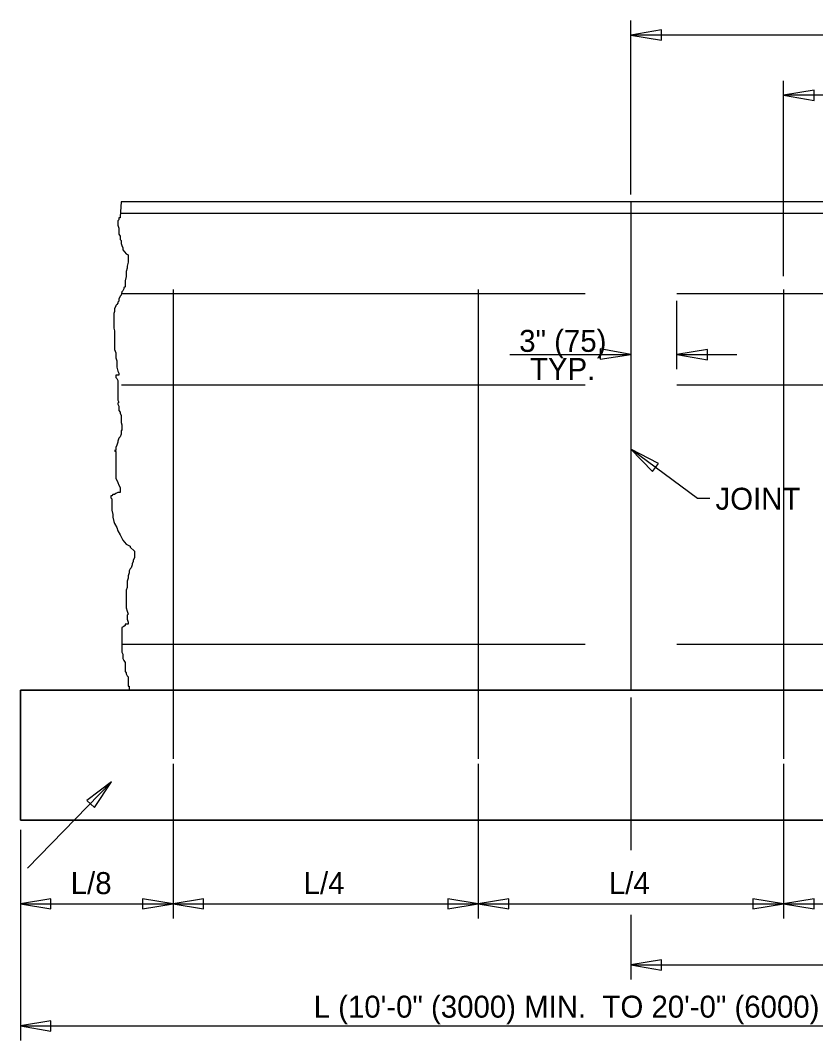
# Model space of a CAD drawing. Extents: x 1.6 to 16.7, y 0.2 to 10.4.
# Drawn here: x 5.953 to 9.209, y 6.151 to 10.329 of the extents above; entities that cross this region are included whole.
import ezdxf

# ---------------------------------------------------------------- set-up
doc = ezdxf.new("R2010")
doc.units = 0
for name, color, linetype in [('SD_P_Dimension Lines', 7, 'Continuous'), ('SD_P_Dimension Text', 7, 'Continuous'), ('SD_P_Notes', 7, 'Continuous'), ('SD_P_Prop Object Lines', 7, 'Continuous'), ('SD_P_Rebar', 7, 'Continuous'), ('SD_P_Shading', 7, 'Continuous')]:
    doc.layers.add(name, color=color, linetype=linetype)

msp = doc.modelspace()

# ---------------------------------------------------------------- linework, layer by layer
at = {"layer": 'SD_P_Dimension Lines'}
for p, q in [((8.453, 9.6161), (8.453, 10.329)), ((8.578, 10.29), (8.453, 10.269)), ((8.578, 10.248), (8.578, 10.29)), ((13.453, 10.269), (8.453, 10.269)), ((8.453, 10.269), (8.578, 10.248)), ((9.078, 9.2814), (9.078, 10.0822)), ((9.203, 10.0432), (9.078, 10.0222)), ((9.203, 10.0012), (9.203, 10.0432)), ((10.328, 10.0222), (9.078, 10.0222)), ((9.078, 10.0222), (9.203, 10.0012)), ((8.641, 8.9011), (8.641, 9.1811)), ((7.9569, 8.9611), (8.453, 8.9611)), ((8.641, 8.9611), (8.887, 8.9611)), ((8.453, 7.5561), (8.453, 6.9311)), ((6.578, 7.2843), (6.578, 6.6511)), ((7.828, 7.2843), (7.828, 6.6511)), ((9.078, 7.2843), (9.078, 6.6511)), ((6.326, 7.2111), (6.2254, 7.1341)), ((6.2561, 7.1054), (6.326, 7.2111)), ((6.2254, 7.1341), (6.2561, 7.1054)), ((5.953, 7.0139), (5.953, 6.1511)), ((6.078, 6.7321), (5.953, 6.7111)), ((6.078, 6.6901), (6.078, 6.7321)), ((6.578, 6.7111), (6.453, 6.7321)), ((6.453, 6.7321), (6.453, 6.6901)), ((6.703, 6.7321), (6.578, 6.7111)), ((6.703, 6.6901), (6.703, 6.7321)), ((7.828, 6.7111), (7.703, 6.7321)), ((7.703, 6.7321), (7.703, 6.6901)), ((7.953, 6.7321), (7.828, 6.7111)), ((7.953, 6.6901), (7.953, 6.7321)), ((9.078, 6.7111), (8.953, 6.7321)), ((8.953, 6.7321), (8.953, 6.6901)), ((9.203, 6.7321), (9.078, 6.7111)), ((9.203, 6.6901), (9.203, 6.7321)), ((5.953, 6.7111), (6.578, 6.7111)), ((5.953, 6.7111), (6.078, 6.6901)), ((6.453, 6.6901), (6.578, 6.7111)), ((6.578, 6.7111), (7.828, 6.7111)), ((6.578, 6.7111), (6.703, 6.6901)), ((7.703, 6.6901), (7.828, 6.7111)), ((7.828, 6.7111), (9.078, 6.7111)), ((7.828, 6.7111), (7.953, 6.6901)), ((8.953, 6.6901), (9.078, 6.7111)), ((9.078, 6.7111), (10.328, 6.7111)), ((9.078, 6.7111), (9.203, 6.6901)), ((8.453, 6.6661), (8.453, 6.4011)), ((8.578, 6.4821), (8.453, 6.4611)), ((8.578, 6.4401), (8.578, 6.4821)), ((8.453, 6.4611), (10.953, 6.4611)), ((8.453, 6.4611), (8.578, 6.4401)), ((6.078, 6.2321), (5.953, 6.2111)), ((6.078, 6.1901), (6.078, 6.2321)), ((5.953, 6.2111), (10.953, 6.2111)), ((5.953, 6.2111), (6.078, 6.1901))]:
    msp.add_line(p, q, dxfattribs=at)
at = {"layer": 'SD_P_Notes'}
for p, q in [((8.3278, 8.9845), (8.3274, 8.9423)), ((8.453, 8.9611), (8.3278, 8.9845)), ((8.3274, 8.9423), (8.453, 8.9611)), ((8.7664, 8.9811), (8.641, 8.9611)), ((8.641, 8.9611), (8.7663, 8.9389)), ((8.7663, 8.9389), (8.7664, 8.9811)), ((8.726, 8.3711), (8.453, 8.5731)), ((8.566, 8.5151), (8.453, 8.5731)), ((8.453, 8.5731), (8.541, 8.4811)), ((8.541, 8.4811), (8.566, 8.5151)), ((8.7761, 8.3711), (8.726, 8.3711)), ((5.9827, 6.8568), (6.326, 7.2111))]:
    msp.add_line(p, q, dxfattribs=at)
at = {"layer": 'SD_P_Prop Object Lines'}
for p, q in [((8.453, 9.5861), (6.365, 9.5861)), ((8.453, 9.5861), (8.453, 7.5861)), ((13.453, 9.5861), (8.453, 9.5861)), ((6.362, 9.5401), (8.453, 9.5401)), ((8.453, 9.5401), (13.453, 9.5401)), ((5.953, 7.5861), (10.953, 7.5861)), ((5.953, 7.0543), (5.953, 7.5861)), ((10.953, 7.0543), (5.953, 7.0543))]:
    msp.add_line(p, q, dxfattribs=at)
for points in [[(6.365, 9.5861), (6.361, 9.5251), (6.361, 9.5201), (6.356, 9.5201), (6.356, 9.5161), (6.356, 9.5121), (6.352, 9.5081), (6.352, 9.5041), (6.352, 9.4991), (6.352, 9.4951), (6.352, 9.4911), (6.356, 9.4781), (6.356, 9.4661), (6.356, 9.4611), (6.356, 9.4531), (6.361, 9.4451), (6.361, 9.4401), (6.361, 9.4361), (6.361, 9.4321), (6.365, 9.4281), (6.365, 9.4231), (6.365, 9.4151), (6.369, 9.4071), (6.373, 9.3981), (6.373, 9.3901), (6.386, 9.3731), (6.394, 9.3691), (6.394, 9.3641), (6.394, 9.3601), (6.394, 9.3521), (6.394, 9.3431), (6.394, 9.3391), (6.39, 9.3221), (6.39, 9.3181), (6.39, 9.3141), (6.386, 9.3011), (6.386, 9.2971), (6.386, 9.2801), (6.382, 9.2631), (6.382, 9.2551), (6.382, 9.2461), (6.382, 9.2381), (6.377, 9.2341), (6.377, 9.2301), (6.373, 9.2211), (6.369, 9.2171), (6.365, 9.2041), (6.361, 9.2001), (6.356, 9.1871), (6.356, 9.1791), (6.352, 9.1751), (6.352, 9.1711), (6.348, 9.1661), (6.344, 9.1621), (6.344, 9.1581), (6.339, 9.1491), (6.339, 9.1371), (6.335, 9.1281), (6.335, 9.1201), (6.335, 9.1121), (6.335, 9.0951), (6.335, 9.0901), (6.335, 9.0781), (6.335, 9.0691), (6.339, 9.0571), (6.339, 9.0481), (6.339, 9.0361), (6.339, 9.0271), (6.339, 9.0191), (6.339, 9.0101), (6.339, 9.0021), (6.339, 8.9811), (6.344, 8.9681), (6.344, 8.9561), (6.344, 8.9471), (6.348, 8.9351), (6.348, 8.9301), (6.348, 8.9181), (6.348, 8.9091), (6.352, 8.8921), (6.356, 8.8841), (6.356, 8.8761), (6.352, 8.8761), (6.344, 8.8761), (6.344, 8.8711), (6.344, 8.8671), (6.348, 8.8631), (6.352, 8.8541), (6.352, 8.8501), (6.352, 8.8461), (6.352, 8.8421), (6.352, 8.8381), (6.352, 8.8291), (6.352, 8.8251), (6.352, 8.8211), (6.352, 8.8161), (6.352, 8.8121), (6.352, 8.8081), (6.352, 8.8041), (6.352, 8.8001), (6.352, 8.7951)], [(6.352, 8.7951), (6.352, 8.7871), (6.352, 8.7831), (6.352, 8.7741), (6.356, 8.7661), (6.352, 8.7621), (6.352, 8.7571), (6.356, 8.7491), (6.356, 8.7411), (6.356, 8.7321), (6.361, 8.7241), (6.361, 8.7201), (6.365, 8.7111), (6.365, 8.7071), (6.365, 8.6981), (6.365, 8.6941), (6.365, 8.6901), (6.365, 8.6861), (6.365, 8.6821), (6.369, 8.6731), (6.369, 8.6691), (6.369, 8.6651), (6.369, 8.6611), (6.369, 8.6521), (6.365, 8.6481), (6.365, 8.6391), (6.365, 8.6351), (6.361, 8.6231), (6.356, 8.6181), (6.352, 8.6061), (6.352, 8.6021), (6.348, 8.5891), (6.344, 8.5801), (6.344, 8.5721), (6.344, 8.5681), (6.339, 8.5681), (6.344, 8.5641), (6.344, 8.5591), (6.344, 8.5471), (6.344, 8.5381), (6.344, 8.5171), (6.344, 8.5051), (6.344, 8.4921), (6.344, 8.4881), (6.344, 8.4751), (6.344, 8.4711), (6.344, 8.4621), (6.344, 8.4541), (6.352, 8.4371), (6.356, 8.4251), (6.361, 8.4161), (6.361, 8.4121), (6.361, 8.4081), (6.361, 8.3991), (6.361, 8.3951), (6.356, 8.3951), (6.352, 8.3951), (6.344, 8.3911), (6.339, 8.3871), (6.335, 8.3871), (6.331, 8.3871), (6.327, 8.3821), (6.323, 8.3821), (6.323, 8.3741), (6.327, 8.3701), (6.327, 8.3491), (6.327, 8.3401), (6.327, 8.3321), (6.327, 8.3231), (6.331, 8.3061), (6.331, 8.2941), (6.335, 8.2771), (6.339, 8.2691), (6.348, 8.2521), (6.352, 8.2391), (6.361, 8.2221), (6.373, 8.2011), (6.386, 8.1841), (6.403, 8.1761), (6.403, 8.1721), (6.42, 8.1551), (6.42, 8.1511), (6.42, 8.1461), (6.42, 8.1381), (6.42, 8.1291), (6.415, 8.1171), (6.415, 8.1131), (6.411, 8.1041), (6.411, 8.1001), (6.407, 8.0871), (6.403, 8.0831), (6.398, 8.0751), (6.398, 8.0661), (6.394, 8.0541), (6.394, 8.0451), (6.39, 8.0331), (6.39, 8.0161), (6.39, 8.0071), (6.386, 7.9951), (6.386, 7.9861), (6.386, 7.9741)], [(6.386, 7.9741), (6.386, 7.9651), (6.386, 7.9481), (6.386, 7.9401), (6.386, 7.9231), (6.39, 7.9101), (6.394, 7.8981), (6.39, 7.8931), (6.39, 7.8851), (6.39, 7.8771), (6.394, 7.8641), (6.394, 7.8601), (6.394, 7.8561), (6.39, 7.8561), (6.386, 7.8561), (6.382, 7.8561), (6.382, 7.8511), (6.377, 7.8471), (6.369, 7.8431), (6.369, 7.8341), (6.369, 7.8131), (6.369, 7.8011), (6.369, 7.7961), (6.369, 7.7801), (6.369, 7.7671), (6.369, 7.7501), (6.369, 7.7421), (6.373, 7.7331), (6.373, 7.7291), (6.373, 7.7211), (6.373, 7.7161), (6.377, 7.7081), (6.382, 7.7001), (6.382, 7.6951), (6.382, 7.6911), (6.382, 7.6781), (6.382, 7.6701), (6.382, 7.6661), (6.382, 7.6621), (6.386, 7.6571), (6.386, 7.6531), (6.39, 7.6451), (6.394, 7.6411), (6.394, 7.6361), (6.394, 7.6321), (6.394, 7.6281), (6.394, 7.6241), (6.394, 7.6191), (6.394, 7.6151), (6.394, 7.6111), (6.394, 7.6071), (6.394, 7.6031), (6.398, 7.6031), (6.398, 7.5981), (6.398, 7.5941), (6.398, 7.5901), (6.402, 7.5861)]]:
    msp.add_lwpolyline(points, dxfattribs=at)
at = {"layer": 'SD_P_Rebar'}
for p, q in [((6.367, 9.2111), (8.266, 9.2111)), ((6.578, 9.2266), (6.578, 7.3051)), ((7.828, 9.2266), (7.828, 7.3051)), ((8.641, 9.2111), (13.266, 9.2111)), ((9.078, 9.2266), (9.078, 7.3051)), ((6.367, 8.8361), (8.266, 8.8361)), ((8.641, 8.8361), (13.266, 8.8361)), ((6.367, 7.7741), (8.266, 7.7741)), ((8.641, 7.7741), (13.266, 7.7741))]:
    msp.add_line(p, q, dxfattribs=at)
at = {"layer": 'SD_P_Shading'}
for p, q in [((8.453, 9.5861), (6.365, 9.5861)), ((13.453, 9.5861), (8.453, 9.5861)), ((10.953, 7.5861), (5.953, 7.5861)), ((5.953, 7.5861), (5.953, 7.0543)), ((6.402, 7.5861), (15.673, 7.5861)), ((5.953, 7.0543), (10.953, 7.0543))]:
    msp.add_line(p, q, dxfattribs=at)
for points in [[(6.365, 9.5861), (6.361, 9.5251), (6.361, 9.5201), (6.356, 9.5201), (6.356, 9.5161), (6.356, 9.5121), (6.352, 9.5081), (6.352, 9.5041), (6.352, 9.4991), (6.352, 9.4951), (6.352, 9.4911), (6.356, 9.4781), (6.356, 9.4661), (6.356, 9.4611), (6.356, 9.4531), (6.361, 9.4451), (6.361, 9.4401), (6.361, 9.4361), (6.361, 9.4321), (6.365, 9.4281), (6.365, 9.4231), (6.365, 9.4151), (6.369, 9.4071), (6.373, 9.3981), (6.373, 9.3901), (6.386, 9.3731), (6.394, 9.3691), (6.394, 9.3641), (6.394, 9.3601), (6.394, 9.3521), (6.394, 9.3431), (6.394, 9.3391), (6.39, 9.3221), (6.39, 9.3181), (6.39, 9.3141), (6.386, 9.3011), (6.386, 9.2971), (6.386, 9.2801), (6.382, 9.2631), (6.382, 9.2551), (6.382, 9.2461), (6.382, 9.2381), (6.377, 9.2341), (6.377, 9.2301), (6.373, 9.2211), (6.369, 9.2171), (6.365, 9.2041), (6.361, 9.2001), (6.356, 9.1871), (6.356, 9.1791), (6.352, 9.1751), (6.352, 9.1711), (6.348, 9.1661), (6.344, 9.1621), (6.344, 9.1581), (6.339, 9.1491), (6.339, 9.1371), (6.335, 9.1281), (6.335, 9.1201), (6.335, 9.1121), (6.335, 9.0951), (6.335, 9.0901), (6.335, 9.0781), (6.335, 9.0691), (6.339, 9.0571), (6.339, 9.0481), (6.339, 9.0361), (6.339, 9.0271), (6.339, 9.0191), (6.339, 9.0101), (6.339, 9.0021), (6.339, 8.9811), (6.344, 8.9681), (6.344, 8.9561), (6.344, 8.9471), (6.348, 8.9351), (6.348, 8.9301), (6.348, 8.9181), (6.348, 8.9091), (6.352, 8.8921), (6.356, 8.8841), (6.356, 8.8761), (6.352, 8.8761), (6.344, 8.8761), (6.344, 8.8711), (6.344, 8.8671), (6.348, 8.8631), (6.352, 8.8541), (6.352, 8.8501), (6.352, 8.8461), (6.352, 8.8421), (6.352, 8.8381), (6.352, 8.8291), (6.352, 8.8251), (6.352, 8.8211), (6.352, 8.8161), (6.352, 8.8121), (6.352, 8.8081), (6.352, 8.8041), (6.352, 8.8001), (6.352, 8.7951)], [(6.352, 8.7951), (6.352, 8.7871), (6.352, 8.7831), (6.352, 8.7741), (6.356, 8.7661), (6.352, 8.7621), (6.352, 8.7571), (6.356, 8.7491), (6.356, 8.7411), (6.356, 8.7321), (6.361, 8.7241), (6.361, 8.7201), (6.365, 8.7111), (6.365, 8.7071), (6.365, 8.6981), (6.365, 8.6941), (6.365, 8.6901), (6.365, 8.6861), (6.365, 8.6821), (6.369, 8.6731), (6.369, 8.6691), (6.369, 8.6651), (6.369, 8.6611), (6.369, 8.6521), (6.365, 8.6481), (6.365, 8.6391), (6.365, 8.6351), (6.361, 8.6231), (6.356, 8.6181), (6.352, 8.6061), (6.352, 8.6021), (6.348, 8.5891), (6.344, 8.5801), (6.344, 8.5721), (6.344, 8.5681), (6.339, 8.5681), (6.344, 8.5641), (6.344, 8.5591), (6.344, 8.5471), (6.344, 8.5381), (6.344, 8.5171), (6.344, 8.5051), (6.344, 8.4921), (6.344, 8.4881), (6.344, 8.4751), (6.344, 8.4711), (6.344, 8.4621), (6.344, 8.4541), (6.352, 8.4371), (6.356, 8.4251), (6.361, 8.4161), (6.361, 8.4121), (6.361, 8.4081), (6.361, 8.3991), (6.361, 8.3951), (6.356, 8.3951), (6.352, 8.3951), (6.344, 8.3911), (6.339, 8.3871), (6.335, 8.3871), (6.331, 8.3871), (6.327, 8.3821), (6.323, 8.3821), (6.323, 8.3741), (6.327, 8.3701), (6.327, 8.3491), (6.327, 8.3401), (6.327, 8.3321), (6.327, 8.3231), (6.331, 8.3061), (6.331, 8.2941), (6.335, 8.2771), (6.339, 8.2691), (6.348, 8.2521), (6.352, 8.2391), (6.361, 8.2221), (6.373, 8.2011), (6.386, 8.1841), (6.403, 8.1761), (6.403, 8.1721), (6.42, 8.1551), (6.42, 8.1511), (6.42, 8.1461), (6.42, 8.1381), (6.42, 8.1291), (6.415, 8.1171), (6.415, 8.1131), (6.411, 8.1041), (6.411, 8.1001), (6.407, 8.0871), (6.403, 8.0831), (6.398, 8.0751), (6.398, 8.0661), (6.394, 8.0541), (6.394, 8.0451), (6.39, 8.0331), (6.39, 8.0161), (6.39, 8.0071), (6.386, 7.9951), (6.386, 7.9861), (6.386, 7.9741)], [(6.386, 7.9741), (6.386, 7.9651), (6.386, 7.9481), (6.386, 7.9401), (6.386, 7.9231), (6.39, 7.9101), (6.394, 7.8981), (6.39, 7.8931), (6.39, 7.8851), (6.39, 7.8771), (6.394, 7.8641), (6.394, 7.8601), (6.394, 7.8561), (6.39, 7.8561), (6.386, 7.8561), (6.382, 7.8561), (6.382, 7.8511), (6.377, 7.8471), (6.369, 7.8431), (6.369, 7.8341), (6.369, 7.8131), (6.369, 7.8011), (6.369, 7.7961), (6.369, 7.7801), (6.369, 7.7671), (6.369, 7.7501), (6.369, 7.7421), (6.373, 7.7331), (6.373, 7.7291), (6.373, 7.7211), (6.373, 7.7161), (6.377, 7.7081), (6.382, 7.7001), (6.382, 7.6951), (6.382, 7.6911), (6.382, 7.6781), (6.382, 7.6701), (6.382, 7.6661), (6.382, 7.6621), (6.386, 7.6571), (6.386, 7.6531), (6.39, 7.6451), (6.394, 7.6411), (6.394, 7.6361), (6.394, 7.6321), (6.394, 7.6281), (6.394, 7.6241), (6.394, 7.6191), (6.394, 7.6151), (6.394, 7.6111), (6.394, 7.6071), (6.394, 7.6031), (6.398, 7.6031), (6.398, 7.5981), (6.398, 7.5941), (6.398, 7.5901), (6.402, 7.5861)]]:
    msp.add_lwpolyline(points, dxfattribs=at)

# ---------------------------------------------------------------- texts
at = {"layer": 'SD_P_Dimension Text'}
for s, p in [('3" (75)', (7.9957, 8.9716)), ('TYP.', (8.0398, 8.8566)), ('L/8', (6.159, 6.7511)), ('L/4', (7.113, 6.7511)), ('L/4', (8.363, 6.7511)), ('L (10\'-0" (3000) MIN.  TO 20\'-0" (6000) MAX.)', (7.154, 6.2451))]:
    msp.add_text(s, height=0.09, dxfattribs=at).set_placement(p)
at = {"layer": 'SD_P_Notes'}
msp.add_text('JOINT', height=0.09, dxfattribs=at).set_placement((8.7995, 8.3251))

doc.saveas('drawing.dxf')
